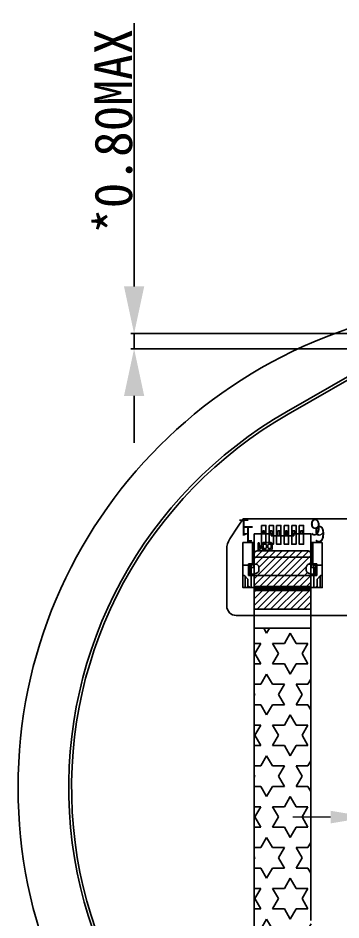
# Model space of a CAD drawing. Header units: inches. Extents: x 1065 to 1380, y -746 to -387.
# Drawn here: x 1292.49 to 1309.59, y -621.97 to -574.15 of the extents above; entities that cross this region are included whole.
import ezdxf

# ---------------------------------------------------------------- set-up
doc = ezdxf.new("R2010")
doc.units = ezdxf.units.IN
doc.header["$LTSCALE"] = 0.909449
doc.header["$MEASUREMENT"] = 0
doc.header["$PDMODE"] = 3
doc.header["$PDSIZE"] = 0.3125
doc.layers.get('0').update_dxf_attribs({"linetype": 'CONTINUOUS'})
doc.layers.get('Defpoints').update_dxf_attribs({"linetype": 'CONTINUOUS'})
for name, color, linetype in [('DIM', 7, 'CONTINUOUS'), ('DIM（标注）', 3, 'CONTINUOUS'), ('FPC', 40, 'CONTINUOUS'), ('LCM FPC', 30, 'CONTINUOUS')]:
    doc.layers.add(name, color=color, linetype=linetype)
doc.styles.get("Standard").update_dxf_attribs({"font": 'txt', "width": 0.8})
doc.styles.add('宋', font='', dxfattribs={"height": 2})
doc.styles.add('宋体', font='', dxfattribs={"width": 0.8})
doc.styles.get('宋').set_extended_font_data('SimSun')
doc.styles.get('宋体').set_extended_font_data('SimSun')
doc.dimstyles.new('DIMSTYLE_2$0', dxfattribs={"dimtxt": 1.2, "dimasz": 1.2, "dimexe": 0.18, "dimexo": 0.0625, "dimgap": 0.09, "dimtad": 1, "dimzin": 0, "dimdsep": 46, "dimtxsty": 'Standard', "dimblk": '_FILLED', "dimcen": 0.09, "dimclrd": 2, "dimclre": 2, "dimclrt": 2, "dimadec": 0, "dimazin": 0, "dimtp": 0.1, "dimtm": 0.1, "dimtfac": 1, "dimtmove": 0, "dimatfit": 3, "dimldrblk": '_FILLED', "dimfxl": 1, "dimtolj": 1, "dimtzin": 0, "dimarcsym": 0})
doc.dimstyles.new('STANDARD$0', dxfattribs={"dimtxt": 2.2, "dimasz": 2, "dimexe": 0.6, "dimexo": 0.4, "dimgap": 0.5, "dimtad": 0, "dimzin": 0, "dimdsep": 46, "dimtxsty": 'Standard', "dimcen": 0.09, "dimclrd": 3, "dimclre": 3, "dimclrt": 256, "dimadec": 0, "dimazin": 0, "dimtfac": 1, "dimtmove": 0, "dimatfit": 1, "dimfxl": 1, "dimtolj": 1, "dimtzin": 0, "dimarcsym": 0})

# ---------------------------------------------------------------- blocks, each defined once
blk = doc.blocks.new('SFDFEWR32R23')
at = {"layer": 'LCM FPC', "color": 1}
for points in [[(1181.491, -1464.086), (1181.931, -1464.086), (1181.931, -1462.886), (1181.491, -1462.886)], [(1185.251, -1464.086), (1185.691, -1464.086), (1185.691, -1462.886), (1185.251, -1462.886)], [(1182.476, -1466.186), (1182.706, -1466.186), (1182.706, -1465.186), (1182.476, -1465.186)], [(1182.876, -1466.186), (1183.106, -1466.186), (1183.106, -1465.186), (1182.876, -1465.186)], [(1183.276, -1466.186), (1183.506, -1466.186), (1183.506, -1465.186), (1183.276, -1465.186)], [(1183.676, -1466.186), (1183.906, -1466.186), (1183.906, -1465.186), (1183.676, -1465.186)], [(1184.076, -1466.186), (1184.306, -1466.186), (1184.306, -1465.186), (1184.076, -1465.186)], [(1184.476, -1466.186), (1184.706, -1466.186), (1184.706, -1465.186), (1184.476, -1465.186)]]:
    blk.add_lwpolyline(points, close=True, dxfattribs=at)
blk = doc.blocks.new('FSDFEWR32R32')
at = {"color": 6, "linetype": 'Continuous'}
for p, q in [((1179.82, -1470.464), (1179.97, -1470.464)), ((1179.82, -1471.091), (1179.82, -1470.464)), ((1179.97, -1470.474), (1179.82, -1470.474)), ((1179.97, -1470.914), (1179.97, -1470.464)), ((1179.97, -1470.564), (1180.07, -1470.464)), ((1180.07, -1470.464), (1183.55, -1470.464)), ((1183.55, -1470.464), (1183.65, -1470.564)), ((1183.65, -1470.464), (1183.8, -1470.464)), ((1183.65, -1470.914), (1183.65, -1470.464)), ((1183.8, -1470.474), (1183.65, -1470.474)), ((1183.8, -1471.091), (1183.8, -1470.464)), ((1179.8, -1471.114), (1179.97, -1470.914)), ((1183.65, -1470.914), (1183.82, -1471.114)), ((1179.71, -1471.114), (1179.8, -1471.114)), ((1179.71, -1472.864), (1179.71, -1471.114)), ((1180, -1471.114), (1183.62, -1471.114)), ((1180, -1471.114), (1180.05, -1471.144)), ((1180, -1471.114), (1180, -1471.724)), ((1180.05, -1471.144), (1180.05, -1471.664)), ((1180.05, -1471.204), (1180.088, -1471.204)), ((1180.08, -1471.232), (1180.08, -1471.482)), ((1180.31, -1471.182), (1180.13, -1471.182)), ((1180.13, -1471.182), (1180.13, -1471.532)), ((1180.31, -1471.532), (1180.13, -1471.532)), ((1180.28, -1471.182), (1180.28, -1471.114)), ((1180.28, -1472.864), (1180.28, -1471.532)), ((1180.31, -1473.314), (1180.31, -1471.182)), ((1183.31, -1471.182), (1183.49, -1471.182)), ((1183.31, -1473.314), (1183.31, -1471.182)), ((1183.31, -1471.532), (1183.49, -1471.532)), ((1183.34, -1471.114), (1183.34, -1471.182)), ((1183.34, -1472.864), (1183.34, -1471.532)), ((1183.49, -1471.532), (1183.49, -1471.182)), ((1183.57, -1471.204), (1183.531, -1471.204)), ((1183.54, -1471.482), (1183.54, -1471.232)), ((1183.57, -1471.144), (1183.62, -1471.114)), ((1183.57, -1471.664), (1183.57, -1471.144)), ((1183.62, -1471.724), (1183.62, -1471.114)), ((1183.91, -1471.114), (1183.82, -1471.114)), ((1183.91, -1471.114), (1183.91, -1472.864)), ((1180.05, -1471.664), (1180, -1471.724)), ((1180.21, -1471.724), (1180, -1471.724)), ((1180.2, -1471.664), (1180.05, -1471.664)), ((1180.28, -1471.744), (1180.2, -1471.664)), ((1180.21, -1471.724), (1180.246, -1471.71)), ((1180.21, -1472.864), (1180.21, -1471.724)), ((1183.42, -1471.664), (1183.34, -1471.744)), ((1183.374, -1471.71), (1183.41, -1471.724)), ((1183.62, -1471.724), (1183.41, -1471.724)), ((1183.41, -1471.724), (1183.41, -1472.864)), ((1183.57, -1471.664), (1183.42, -1471.664)), ((1183.62, -1471.724), (1183.57, -1471.664)), ((1180.28, -1472.284), (1180.31, -1472.284)), ((1180.31, -1472.464), (1180.28, -1472.464)), ((1183.31, -1472.074), (1180.31, -1472.074)), ((1180.572, -1472.455), (1180.51, -1472.455)), ((1180.51, -1472.455), (1180.51, -1472.846)), ((1180.723, -1472.689), (1180.572, -1472.455)), ((1180.773, -1472.455), (1180.723, -1472.511)), ((1180.723, -1472.511), (1180.723, -1472.689)), ((1180.79, -1472.455), (1180.773, -1472.455)), ((1180.79, -1472.455), (1180.79, -1472.729)), ((1180.874, -1472.455), (1180.818, -1472.499)), ((1180.818, -1472.499), (1180.818, -1472.544)), ((1180.974, -1472.455), (1180.874, -1472.455)), ((1180.991, -1472.477), (1180.974, -1472.455)), ((1181.013, -1472.455), (1180.991, -1472.477)), ((1181.209, -1472.455), (1181.013, -1472.455)), ((1181.265, -1472.511), (1181.209, -1472.455)), ((1181.265, -1472.796), (1181.265, -1472.511)), ((1183.31, -1472.284), (1183.34, -1472.284)), ((1183.34, -1472.464), (1183.31, -1472.464)), ((1179.71, -1472.864), (1180.31, -1472.864)), ((1180.28, -1472.714), (1180.31, -1472.714)), ((1180.51, -1472.846), (1180.572, -1472.846)), ((1180.572, -1472.555), (1180.723, -1472.796)), ((1180.572, -1472.846), (1180.572, -1472.555)), ((1180.723, -1472.796), (1180.773, -1472.852)), ((1180.773, -1472.852), (1180.974, -1472.852)), ((1180.818, -1472.762), (1180.79, -1472.729)), ((1180.818, -1472.544), (1180.93, -1472.544)), ((1180.93, -1472.762), (1180.818, -1472.762)), ((1180.93, -1472.544), (1180.958, -1472.572)), ((1180.958, -1472.729), (1180.93, -1472.762)), ((1180.958, -1472.572), (1180.958, -1472.729)), ((1180.974, -1472.852), (1180.991, -1472.829)), ((1180.991, -1472.829), (1181.013, -1472.852)), ((1181.013, -1472.852), (1181.209, -1472.852)), ((1181.03, -1472.572), (1181.058, -1472.544)), ((1181.03, -1472.729), (1181.03, -1472.572)), ((1181.058, -1472.762), (1181.03, -1472.729)), ((1181.058, -1472.544), (1181.164, -1472.544)), ((1181.164, -1472.762), (1181.058, -1472.762)), ((1181.164, -1472.544), (1181.198, -1472.572)), ((1181.198, -1472.729), (1181.164, -1472.762)), ((1181.198, -1472.572), (1181.198, -1472.729)), ((1181.209, -1472.852), (1181.265, -1472.796)), ((1183.31, -1472.714), (1183.34, -1472.714)), ((1183.31, -1472.864), (1183.91, -1472.864)), ((1181.21, -1473.314), (1180.31, -1473.314)), ((1180.76, -1473.48), (1180.76, -1473.314)), ((1180.86, -1473.48), (1180.76, -1473.48)), ((1180.86, -1473.48), (1180.86, -1473.314)), ((1181.16, -1473.48), (1181.16, -1473.314)), ((1181.26, -1473.48), (1181.16, -1473.48)), ((1182.41, -1473.214), (1181.21, -1473.214)), ((1181.21, -1473.314), (1181.21, -1473.214)), ((1181.26, -1473.48), (1181.26, -1473.214)), ((1181.56, -1473.48), (1181.56, -1473.214)), ((1181.66, -1473.48), (1181.56, -1473.48)), ((1181.66, -1473.48), (1181.66, -1473.214)), ((1181.96, -1473.48), (1181.96, -1473.214)), ((1182.06, -1473.48), (1181.96, -1473.48)), ((1182.06, -1473.48), (1182.06, -1473.214)), ((1182.36, -1473.48), (1182.36, -1473.214)), ((1182.46, -1473.48), (1182.36, -1473.48)), ((1182.41, -1473.314), (1182.41, -1473.214)), ((1183.31, -1473.314), (1182.41, -1473.314)), ((1182.46, -1473.48), (1182.46, -1473.314)), ((1182.76, -1473.48), (1182.76, -1473.314)), ((1182.86, -1473.48), (1182.76, -1473.48)), ((1182.86, -1473.48), (1182.86, -1473.314))]:
    blk.add_line(p, q, dxfattribs=at)
for centre, start, end in [((1180.13, -1471.232), 90, 180), ((1180.13, -1471.482), 180, 270), ((1183.49, -1471.232), 0, 90), ((1183.49, -1471.482), 270, 0)]:
    blk.add_arc(centre, 0.05, start, end, dxfattribs=at)
at = {"layer": 'LCM FPC'}
blk.add_blockref('SFDFEWR32R23', (-1.781, -7.579), dxfattribs=at)
blk = doc.blocks.new('_FILLED')
at = {"color": 0, "linetype": 'ByBlock'}
blk.add_solid([(0, 0), (-1, 0.214), (-1, -0.214)], dxfattribs=at)
blk = doc.blocks.new('*D210')
at = {"layer": 'Defpoints', "color": 0, "transparency": 16777216}
for p in [(1314.387, -590.881), (1298.636, -591.681), (1313.884, -591.681)]:
    blk.add_point(p, dxfattribs=at)
at = {"layer": 'DIM（标注）', "lineweight": -2, "transparency": 16777216}
for p, q in [((1298.636, -588.381), (1298.636, -574.427)), ((1314.325, -590.881), (1298.456, -590.881)), ((1298.636, -591.681), (1298.636, -590.881)), ((1313.821, -591.681), (1298.456, -591.681)), ((1298.636, -594.181), (1298.636, -596.681))]:
    blk.add_line(p, q, dxfattribs=at)
at = {"layer": 'DIM（标注）', "lineweight": -2, "transparency": 16777216, "xscale": 2.5, "yscale": 2.5, "zscale": 2.5}
for p, rotation in [((1298.636, -590.881), 270), ((1298.636, -591.681), 90)]:
    blk.add_blockref('_FILLED', p, dxfattribs=dict(at, rotation=rotation))
at = {"layer": 'DIM（标注）', "transparency": 16777216, "insert": (1297.546, -580.154), "char_height": 2, "attachment_point": 5, "rotation": 90, "style": '宋'}
blk.add_mtext('\\A1;*0.80MAX', dxfattribs=at)
blk = doc.blocks.new('*D211')
at = {"color": 1, "lineweight": 9, "transparency": 16777216}
for p, q in [((1314.763, -608.573), (1314.763, -617.518)), ((1311.048, -611.376), (1311.048, -617.518)), ((1309.048, -616.518), (1307.048, -616.518)), ((1311.048, -616.518), (1314.763, -616.518)), ((1316.763, -616.518), (1324.656, -616.518))]:
    blk.add_line(p, q, dxfattribs=at)
at = {"color": 1, "transparency": 16777216}
for points in [[(1309.048, -616.184), (1309.048, -616.851), (1311.048, -616.518)], [(1316.763, -616.184), (1316.763, -616.851), (1314.763, -616.518)]]:
    blk.add_solid(points, dxfattribs=at)
at = {"layer": 'Defpoints', "color": 0, "transparency": 16777216}
for p in [(1314.763, -608.173), (1311.048, -610.976), (1314.763, -616.518)]:
    blk.add_point(p, dxfattribs=at)
at = {"color": 1, "transparency": 16777216, "insert": (1321.709, -614.818), "char_height": 2.2, "attachment_point": 5}
blk.add_mtext('\\A1;3.71', dxfattribs=at)

msp = doc.modelspace()

# ---------------------------------------------------------------- hatches: boundary and pattern name
h = msp.add_hatch()
h.set_pattern_fill('ANSI31', color=6, scale=2, angle=180, style=0)
h.set_pattern_definition([(225, (2025.34573, -1269.82094), (0.176776695, -0.176776695), [])])
h.paths.add_polyline_path([(1305.252, -603.299), (1305.252, -603.399, -0.414214), (1305.052, -603.599), (1305.004, -603.599), (1305.004, -604.399), (1307.999, -604.399), (1307.999, -603.599), (1307.952, -603.599, -0.414214), (1307.752, -603.399), (1307.752, -603.299, -0.414214), (1307.952, -603.099), (1307.975, -603.099), (1307.999, -603.074), (1307.999, -602.549, 0.414214), (1307.849, -602.399), (1305.154, -602.399, 0.414214), (1305.004, -602.549), (1305.004, -603.099), (1305.052, -603.099, -0.414214)])
h.paths.add_polyline_path([(1305.004, -604.499), (1305.004, -605.499), (1307.999, -605.499), (1307.999, -604.499)])
h = msp.add_hatch()
h.set_pattern_fill('STARS', color=5, scale=5, angle=180, style=0)
h.set_pattern_definition([(180, (2025.3457, -1269.8209), (-1e-16, -1.0825318), [0.625, -0.625]), (240, (2025.3457, -1269.8209), (0.9375, -0.5412659), [0.625, -0.625]), (300, (2025.0332, -1270.3622), (0.9375, 0.5412659), [0.625, -0.625])])
h.paths.add_polyline_path([(1323.93, -630.25), (1317.77, -630.25), (1315.825, -632.954, 0.157171), (1315.637, -633.538), (1315.637, -636.878), (1320.637, -636.878), (1320.637, -635.15, -0.157171), (1320.825, -634.566)])
h.paths.add_polyline_path([(1305.003, -623.505, 0.414223), (1308.003, -626.506), (1317.256, -626.506), (1317.256, -623.006), (1308.999, -623.006, -0.414214), (1307.999, -622.006), (1307.999, -606.499), (1305.004, -606.499)])

# ---------------------------------------------------------------- linework, layer by layer
at = {"color": 1, "linetype": 'Continuous'}
for p, q in [((1307.975, -603.099), (1307.999, -603.074)), ((1307.999, -605.499), (1305.004, -605.499))]:
    msp.add_line(p, q, dxfattribs=at)
at = {"color": 7, "linetype": 'Continuous'}
msp.add_line((1305.004, -604.499), (1307.999, -604.499), dxfattribs=at)
msp.add_line((1305.004, -606.499), (1307.999, -606.499))
at = {"color": 6}
msp.add_lwpolyline([(1321.487, -590.881), (1321.487, -591.331, 0.414214), (1321.987, -591.831), (1322.39, -591.831), (1322.39, -592.231), (1324.319, -592.231, -0.027877), (1324.802, -592.473), (1329.482, -595.156, -0.618371), (1327.145, -635.911), (1323.483, -637.485, -0.101815), (1321.568, -637.879), (1314.706, -637.879, -0.101815), (1312.791, -637.485), (1309.13, -635.911, -0.618371), (1306.792, -595.156), (1311.472, -592.473, -0.027877), (1311.955, -592.231), (1313.884, -592.231), (1313.884, -591.831), (1314.387, -591.831, 0.414214), (1314.887, -591.331), (1314.887, -590.881)], format="xyb", dxfattribs=at)
at = {"color": 3}
msp.add_lwpolyline([(1327.204, -636.049, 0.618371), (1329.557, -595.026), (1324.877, -592.343, 0.130855), (1322.39, -591.681), (1318.137, -591.681), (1313.884, -591.681, 0.130855), (1311.397, -592.343), (1306.717, -595.026, 0.618371), (1309.07, -636.049), (1312.732, -637.622, 0.101815), (1314.706, -638.029), (1321.568, -638.029, 0.101815), (1323.543, -637.622)], format="xyb", close=True, dxfattribs=at)
at = {"color": 30, "linetype": 'Continuous'}
msp.add_lwpolyline([(1307.999, -622.006), (1307.999, -603.599), (1307.952, -603.599, -0.414214), (1307.752, -603.399), (1307.752, -603.299, -0.414214), (1307.952, -603.099), (1307.999, -603.099), (1307.999, -602.549, 0.414214), (1307.849, -602.399), (1305.154, -602.399, 0.414214), (1305.004, -602.549), (1305.004, -603.099), (1305.052, -603.099, -0.414214), (1305.252, -603.299), (1305.252, -603.399, -0.414214), (1305.052, -603.599), (1305.004, -603.599), (1305.003, -623.505, 0.414223)], format="xyb", dxfattribs=at)
at = {"color": 4, "ltscale": 0.1}
msp.add_circle((1318.137, -614.95), 25.65, dxfattribs=at)
at = {"layer": 'DIM', "ltscale": 0.01}
msp.add_lwpolyline([(1310.548, -605.826), (1304.046, -605.826, -0.414214), (1303.546, -605.326), (1303.546, -602.313, -0.144242), (1303.706, -601.771), (1304.143, -601.094), (1304.422, -600.708), (1310.586, -600.708, 0.414214)], format="xyb", dxfattribs=at)
at = {"layer": 'DIM（标注）', "color": 7, "ltscale": 1.690883}
msp.add_lwpolyline([(1305.004, -604.399, 0.3, 0.3, 0), (1307.999, -604.399, 0.3, 0.3, 0)], format="xyseb", dxfattribs=at)

# ---------------------------------------------------------------- block references
at = {"layer": 'LCM FPC', "xscale": -1, "rotation": 180}
msp.add_blockref('FSDFEWR32R32', (124.692, -2074.816), dxfattribs=at)

# ---------------------------------------------------------------- texts
at = {"layer": 'FPC', "color": 2, "style": '宋体'}
for s, p in [('1', (1304.76, -600.724)), ('1', (1304.995, -601.09)), ('6', (1308.547, -600.708)), ('6', (1308.782, -601.073))]:
    msp.add_text(s, height=0.9, rotation=180, dxfattribs=at).set_placement(p)

# ---------------------------------------------------------------- dimensions: what is measured, and where the dimension line sits
at = {"color": 1}
dim = msp.add_linear_dim(base=(1314.7628, -616.5177), p1=(1311.0483, -610.9763), p2=(1314.7628, -608.173), dimstyle='STANDARD$0', override={"dimexe": 1, "dimgap": 0.6, "dimtad": 1, "dimzin": 1, "dimcen": 0, "dimse1": 0, "dimclrd": 1, "dimclre": 1, "dimclrt": 1, "dimlwd": 9, "dimlwe": 9}, dxfattribs=at)
dim.commit()
dim.dimension.update_dxf_attribs({"geometry": '*D211', "text_midpoint": (1321.7095, -614.8177)})
at = {"layer": 'DIM（标注）', "color": 3}
dim = msp.add_linear_dim(base=(1298.636, -591.681), p1=(1314.387, -590.881), p2=(1313.884, -591.681), angle=90, text='*<>MAX', dimstyle='DIMSTYLE_2$0', override={"dimtxt": 2, "dimasz": 2.5, "dimtxsty": '宋', "dimsah": 1, "dimdle": 5, "dimclrd": 256, "dimclre": 256, "dimclrt": 256, "dimarcsym": 1}, dxfattribs=at)
dim.commit()
dim.dimension.update_dxf_attribs({"geometry": '*D210', "text_midpoint": (1298.636, -580.154), "dimtype": 160})

doc.saveas('drawing.dxf')
